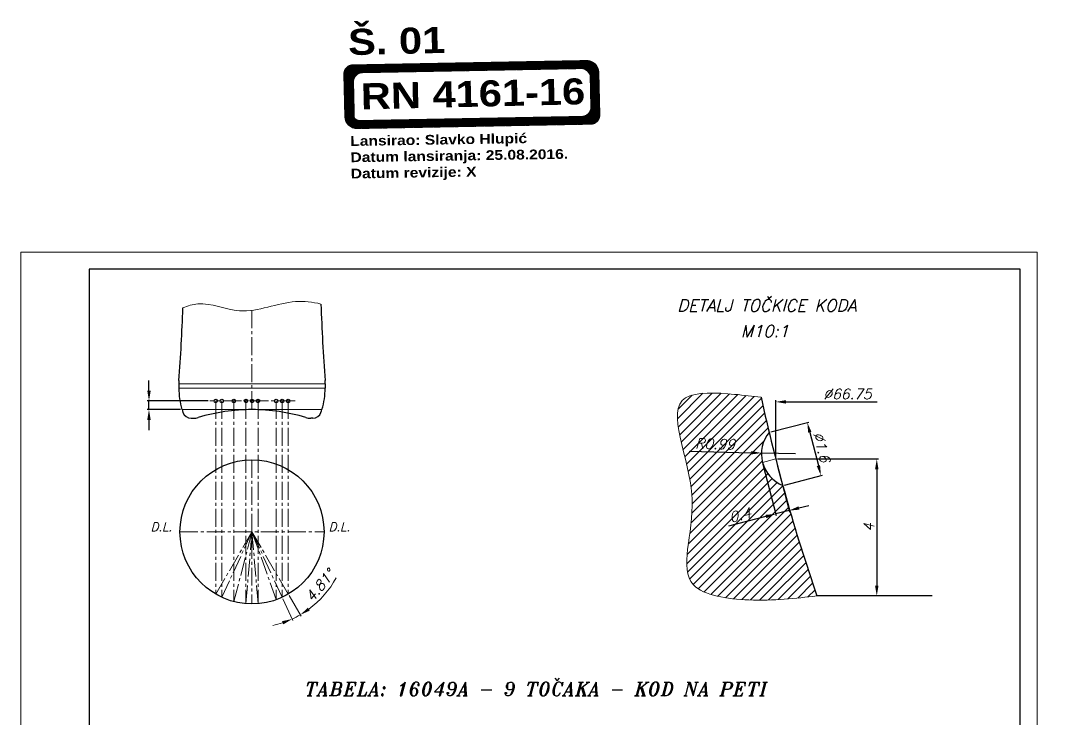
# Model space of a CAD drawing. Extents: x 62 to 621, y 19 to 507.
# Drawn here: x 62.2 to 364.8, y 302.9 to 506.5 of the extents above; entities that cross this region are included whole.
import ezdxf

# ---------------------------------------------------------------- set-up
doc = ezdxf.new("R2010")
doc.units = 0
doc.header["$LTSCALE"] = 7
doc.header["$MEASUREMENT"] = 0
doc.linetypes.add('CENTER2', pattern=[1.125, 0.75, -0.125, 0.125, -0.125])
doc.layers.get('0').update_dxf_attribs({"linetype": 'CONTINUOUS', "lineweight": 15})
for name, color, linetype, lineweight in [('1', 1, 'CENTER2', 15), ('3', 3, 'CONTINUOUS', 30), ('8', 252, 'CONTINUOUS', 15)]:
    doc.layers.add(name, color=color, linetype=linetype, lineweight=lineweight)
doc.styles.add('NEW', font='italict.shx', dxfattribs={"height": 3})
doc.styles.get("Standard").update_dxf_attribs({"font": 'isocp.shx', "height": 3})
doc.dimstyles.get("Standard").update_dxf_attribs({"dimtxt": 3, "dimasz": 3, "dimexe": 0.5, "dimexo": 0.5, "dimgap": 0.8, "dimtad": 1, "dimdsep": 46, "dimtxsty": 'NEW', "dimcen": 0.09, "dimazin": 2, "dimtfac": 1, "dimtmove": 0, "dimatfit": 3, "dimfxl": 1, "dimtolj": 1, "dimtzin": 0, "dimarcsym": 0})
pattern_1 = [(44.99999999999999, (151.1320125947904, 470.5673363568167), (-0.04939140866588034, 0.04939140866588036), [])]

# ---------------------------------------------------------------- blocks, each defined once
blk = doc.blocks.new('*D4')
at = {"color": 0, "lineweight": -2, "transparency": 16777216}
for p, q in [((99.69528641609884, 398.4979491953467), (99.69528641609884, 401.4979491953467)), ((117.0099054597768, 395.4979491953467), (99.19528641609884, 395.4979491953467)), ((99.69528641609884, 392.9779491953468), (99.69528641609884, 395.4979491953467)), ((108.8738316780092, 392.9779491953468), (99.19528641609884, 392.9779491953468)), ((99.69528641609884, 389.9779491953468), (99.69528641609884, 386.9779491953468))]:
    blk.add_line(p, q, dxfattribs=at)
at = {"color": 0, "transparency": 16777216}
for points in [[(99.19528641609884, 398.4979491953467), (100.1952864160988, 398.4979491953467), (99.69528641609884, 395.4979491953467)], [(99.19528641609884, 389.9779491953468), (100.1952864160988, 389.9779491953468), (99.69528641609884, 392.9779491953468)]]:
    blk.add_solid(points, dxfattribs=at)
blk = doc.blocks.new('*D8')
at = {"color": 0, "lineweight": -2, "transparency": 16777216}
for p, q in [((281.3874074792339, 386.4556533028357), (292.5410906201313, 389.3280540114023)), ((292.8050655794964, 386.2981501811087), (295.2989864370551, 376.614124223057)), ((285.377680851328, 370.9612117699526), (296.5313639922254, 373.8336124785192))]:
    blk.add_line(p, q, dxfattribs=at)
at = {"color": 0, "transparency": 16777216}
for points in [[(293.289266877399, 386.4228462239866), (292.3208642815937, 386.1734541382307), (292.0568893222287, 389.2033579685244)], [(294.8147851391524, 376.4894281801791), (295.7831877349577, 376.7388202659349), (296.0471626943228, 373.7089164356412)]]:
    blk.add_solid(points, dxfattribs=at)
at = {"color": 0, "transparency": 16777216, "insert": (296.2793519786278, 382.0297389993214), "char_height": 3, "attachment_point": 5, "rotation": 284.44154187891144, "style": 'NEW'}
blk.add_mtext('\\A1;%%c1.6', dxfattribs=at)
blk = doc.blocks.new('*D9')
at = {"color": 0, "lineweight": -2, "transparency": 16777216}
for p, q in [((279.0899759322967, 377.0866560648354), (282.9704445621411, 362.0185921257122)), ((282.9635863155174, 378.0842244078592), (286.8440549453618, 363.016160468736)), ((286.7193589024838, 363.5003617666385), (282.8457485192631, 362.5027934236148)), ((289.6245666898995, 364.2485380239064), (292.5297744773152, 364.9967142811743)), ((279.9405407318474, 361.7546171663469), (268.9837570764512, 358.9329238532224))]:
    blk.add_line(p, q, dxfattribs=at)
at = {"color": 0, "transparency": 16777216}
for points in [[(289.4998706470215, 364.732739321809), (289.7492627327775, 363.7643367260038), (286.7193589024838, 363.5003617666385)], [(280.0652367747254, 361.2704158684443), (279.8158446889694, 362.2388184642495), (282.8457485192631, 362.5027934236148)]]:
    blk.add_solid(points, dxfattribs=at)
at = {"color": 0, "transparency": 16777216, "insert": (272.4359432132028, 362.1970083515027), "char_height": 3, "attachment_point": 5, "rotation": 14.441541878915325, "style": 'NEW'}
blk.add_mtext('\\A1;0.4', dxfattribs=at)
blk = doc.blocks.new('*D10')
at = {"color": 0, "lineweight": -2, "transparency": 16777216}
for p, q in [((257.4916086283591, 380.864602764879), (275.6566761374916, 380.3838338856965)), ((288.5619243387463, 380.0422749176294), (278.6556259621125, 380.3044616650768))]:
    blk.add_line(p, q, dxfattribs=at)
at = {"color": 0, "transparency": 16777216}
blk.add_solid([(275.643447434055, 379.8840089149264), (275.6699048409282, 380.8836588564666), (278.6556259621125, 380.3044616650768)], dxfattribs=at)
at = {"color": 0, "transparency": 16777216, "insert": (265.1355195064233, 382.9630993011403), "char_height": 3, "attachment_point": 5, "rotation": 358.4839253402537, "style": 'NEW'}
blk.add_mtext('\\A1;R0.99', dxfattribs=at)
blk = doc.blocks.new('*D11')
at = {"color": 0, "lineweight": -2, "transparency": 16777216}
for p, q in [((283.3388902726393, 378.5684257057617), (312.851988749726, 378.5684257057617)), ((312.351988749726, 375.5684257057617), (312.351988749726, 341.568425705762)), ((312.4256015456987, 338.568425705762), (311.851988749726, 338.568425705762))]:
    blk.add_line(p, q, dxfattribs=at)
at = {"color": 0, "transparency": 16777216}
for points in [[(312.851988749726, 375.5684257057617), (311.851988749726, 375.5684257057617), (312.351988749726, 378.5684257057617)], [(311.851988749726, 341.568425705762), (312.851988749726, 341.568425705762), (312.351988749726, 338.568425705762)]]:
    blk.add_solid(points, dxfattribs=at)
at = {"color": 0, "transparency": 16777216, "insert": (310.051988749726, 358.5684257057619), "char_height": 3, "attachment_point": 5, "rotation": 90, "style": 'NEW'}
blk.add_mtext('\\A1;4', dxfattribs=at)
blk = doc.blocks.new('*D12')
at = {"color": 0, "lineweight": -2, "transparency": 16777216}
for p, q in [((282.8388902726393, 379.0684257057617), (282.8388902726393, 395.7298130028148)), ((285.8388902726393, 395.2298130028148), (312.5037685887613, 395.2298130028148))]:
    blk.add_line(p, q, dxfattribs=at)
at = {"color": 0, "transparency": 16777216}
blk.add_solid([(285.8388902726393, 395.7298130028148), (285.8388902726393, 394.7298130028148), (282.8388902726393, 395.2298130028148)], dxfattribs=at)
at = {"color": 0, "transparency": 16777216, "insert": (303.7751971601898, 397.5298130028148), "char_height": 3, "attachment_point": 5, "style": 'NEW'}
blk.add_mtext('\\A1;%%C66.75', dxfattribs=at)

msp = doc.modelspace()

# ---------------------------------------------------------------- hatches: boundary and pattern name
h = msp.add_hatch()
h.set_pattern_fill('ANSI31', color=1, scale=0.005500000000000001, style=0)
h.set_pattern_definition([(44.99999999999999, (151.1320125947904, 470.5673363568167), (-0.01234785216647009, 0.01234785216647009), [])])
h.paths.add_polyline_path([(228.0372059737753, 477.0670461332228, 0.4152272909085675), (230.627017382721, 479.7652500244743), (230.3482122766193, 492.3079506204933, 0.3387966220832992), (228.3413569040504, 494.8123958747499, 0.05237955893617512), (227.6097069855886, 494.8874191296135, 0.004071071184910579), (227.552390487372, 494.8868102408421), (159.2509640103406, 493.6049855539902, 0.4152272909085482), (156.661152601395, 490.9067816627387), (156.9375808262537, 478.4710106355531, 0.004071071186564327), (156.9393211820352, 478.4137173298785, 0.05237955893629244), (157.0442631956883, 477.6857562967692, 0.3387966220832981), (159.6288423442877, 475.7832145383306)])
h.paths.add_polyline_path([(228.8330931082412, 481.2718543126131, -0.4152272909085611), (226.2432816992956, 478.5736504213615), (161.5742819981079, 477.3599961162224, -0.1882834384446549), (159.7727764057161, 478.0246377343568, -0.2086819143750188), (158.8853973613168, 479.9408626446115), (158.6750394598924, 489.4043054504677, -0.4152272909085675), (161.2648508688381, 492.1025093417193), (225.9338505700257, 493.3161636468584, -0.4132005599722737), (228.6227352068167, 490.7352971184694), (228.639847007986, 489.9654826709287)], flags=16)
h = msp.add_hatch()
h.set_pattern_fill('ANSI31', scale=0.02200000000000001, style=0)
h.set_pattern_definition(pattern_1)
h.paths.add_polyline_path([(159.6288423442877, 475.7832145383306, -0.3387966220832981), (157.0442631956883, 477.6857562967692, 0.3486047978890864), (160.5227603419751, 475.0298552643677), (228.8241868190064, 476.3116799512195, 0.4152272909085675), (231.4139982279521, 479.009883842471), (231.1375700030934, 491.4456548696567, 0.3486047978891119), (228.3413569040504, 494.8123958747499, -0.3387966220832863), (230.3482122766193, 492.3079506204933), (230.6270173827211, 479.7652500244743, -0.4152272909085545), (228.0372059737753, 477.0670461332228)])
h = msp.add_hatch()
h.set_pattern_fill('ANSI31', scale=0.02200000000000001, style=0)
h.set_pattern_definition(pattern_1)
h.paths.add_polyline_path([(228.6227352068167, 490.7352971184694, 0.4132005599722421), (225.9338505700257, 493.3161636468584), (161.2648508688381, 492.1025093417193, 0.4152272909085545), (158.6750394598924, 489.4043054504677), (158.8853973613168, 479.9408626446115, 0.2086819143749644), (159.7727764057161, 478.0246377343568, -0.09285073132652465), (159.6893715996003, 478.4210088814943), (159.4620203051234, 488.6489392684645, -0.4152272909085198), (162.0518317140691, 491.347143159716), (225.950962371195, 492.5463491993178, -0.4132005599722516), (228.639847007986, 489.9654826709287)])
at = {"layer": '8'}
h = msp.add_hatch(dxfattribs=at)
h.set_pattern_fill('ANSI31', color=256, scale=15)
h.set_pattern_definition([(45, (17.15696641453829, -0.4514991161720445), (-1.325825214724776, 1.325825214724777), [])])
edge = h.paths.add_edge_path()
edge.add_arc((288.5619243387501, 380.0422749176278), 9.909767374536603, 140.6100956698695, 248.2729880879537, ccw=False)
edge.add_arc((787.6357328553396, 508.5684257057734), 521.2675438596444, 192.4015072750648, 193.5621772664581, ccw=False)
edge.add_spline(control_points=[(278.5311180010477, 396.6204761241509), (276.0529865374679, 396.9007831333251), (269.0155035259751, 397.6968086243282), (246.7340143390942, 399.0475806871165), (264.1647863585554, 367.9829741584579), (251.3146389397574, 340.0688461068036), (277.072366240558, 336.5273295093281), (288.5977427256668, 337.8492353537446), (294.8681889956991, 338.5684257057618)], knot_values=[0, 0, 0, 0, 7.787549475231602, 22.115350996727, 51.64375056309602, 76.78243377007738, 93.50697341774887, 113.4635328694567, 113.4635328694567, 113.4635328694567, 113.4635328694567], degree=3, periodic=0)
edge.add_arc((787.6357328553394, 508.5684257057732), 521.2675438596445, 195.3209064913666, 199.0339353309607, ccw=False)
h.paths.add_polyline_path([(269.0197076019538, 358.9938135873003), (276.9744432103539, 361.0423914345814), (275.852178824452, 365.4002031157049), (267.897443216052, 363.3516252684238)], flags=24)
h.paths.add_polyline_path([(257.5429139957798, 380.9132623916122), (272.6090666861373, 380.5145114737369), (272.728125017067, 385.0129362106683), (257.6619723267095, 385.4116871285436)], flags=24)

# ---------------------------------------------------------------- linework, layer by layer
at = {"color": 7}
for p, q in [((159.2509640103406, 493.6049855539902), (227.552390487372, 494.8868102408421)), ((161.2648508688381, 492.1025093417193), (225.9338505700257, 493.3161636468584)), ((156.661152601395, 490.9067816627387), (156.9375808262536, 478.4710106355531)), ((162.0518317140691, 491.347143159716), (225.950962371195, 492.5463491993178)), ((228.6227352068167, 490.7352971184694), (228.8330931082412, 481.2718543126131)), ((230.3482122766193, 492.3079506204933), (230.627017382721, 479.7652500244743)), ((231.1375700030934, 491.4456548696567), (231.4139982279521, 479.009883842471)), ((158.6750394598924, 489.4043054504677), (158.8853973613168, 479.9408626446115)), ((159.4620203051234, 488.6489392684645), (159.6893715996003, 478.4210088814943)), ((161.5742819981079, 477.3599961162224), (226.2432816992956, 478.5736504213615)), ((159.6288423442877, 475.7832145383306), (228.0372059737753, 477.0670461332228)), ((160.5227603419751, 475.0298552643677), (228.8241868190064, 476.3116799512195))]:
    msp.add_line(p, q, dxfattribs=at)
for p, q in [((62.21581011634623, 438.9575609409422), (62.21581011634623, 18.95756094094224)), ((359.2158101163462, 438.9575609409422), (62.21581011634623, 438.9575609409422)), ((359.2158101163462, 18.95756094094224), (359.2158101163462, 438.9575609409422)), ((138.8248625163326, 337.7226972132978), (141.7519718521362, 331.3825265980935)), ((140.6307786839972, 338.6623961488829), (144.1433098869615, 332.6268467089519))]:
    msp.add_line(p, q)
for centre, radius, start, end in [((159.3005006242634, 490.9654503441699), 2.640000000000001, 91.075153592692, 181.2733880985398), ((225.9833871839484, 490.6766284370382), 2.640000000000001, 1.273388098539794, 91.075153592692), ((227.6184393059356, 491.3674299610817), 3.52, 1.273388098540366, 91.07515359269262), ((227.708864253751, 492.249281939062), 2.640000000000001, 1.273388098540653, 91.07515359269199), ((161.3143874827608, 489.462974131899), 2.640000000000001, 91.075153592692, 181.2733880985398), ((162.1013683279918, 488.7076079498956), 2.640000000000001, 91.07515359269199, 181.2733880985398), ((226.0004989851177, 489.9068139894975), 2.640000000000001, 1.273388098539794, 91.075153592692), ((226.1937450853729, 481.2131856311819), 2.640000000000001, 271.0751535926919, 1.273388098539794), ((160.4567115234115, 478.549235544128), 3.52, 181.2733880985392, 271.0751535926926), ((159.579305730365, 478.422749748151), 2.640000000000001, 181.2733880985407, 271.0751535926919), ((161.5247453841853, 479.9995313260426), 2.640000000000001, 181.2733880985398, 271.075153592692), ((160.7890999424621, 478.4454541654239), 1.1, 181.2733880985383, 202.4923696695387), ((227.9876693598526, 479.7065813430431), 2.640000000000001, 271.0751535926919, 1.273388098539794), ((228.7746502050837, 478.9512151610398), 2.640000000000001, 271.075153592692, 1.273388098539794)]:
    msp.add_arc(centre, radius, start, end, dxfattribs=at)
for start, end in [(306.3345162219272, 331.4694631027224), (294.7816719430294, 300.1982807166778), (282.5092009325306, 288.64543643778)]:
    msp.add_arc((129.7952816780092, 357.2809290833873), 28.02524655827423, start, end)
msp.add_open_spline([(109.6098479077642, 422.657942061469), (111.0417428010444, 423.2857466876626), (116.3290986353855, 424.9137089886081), (127.6343959618245, 419.4403005986457), (139.5985684356346, 425.369694488966), (147.4738073537125, 424.3749359608565), (149.940314835648, 423.8006376864935)], degree=3, knots=[8.983172859077092, 8.983172859077092, 8.983172859077092, 8.983172859077092, 16.39338327201558, 36.00412539220769, 62.32618214977148, 74.34488790985651, 74.34488790985651, 74.34488790985651, 74.34488790985651])
msp.add_spline([(278.5311180010477, 396.6204761241509), (270.7862211598846, 397.4344169997187), (256.494373792346, 396.4200229626965), (258.373396847073, 366.9514693281703), (258.8070180530723, 341.8165262005109), (274.9444628492084, 337.4241348383719), (294.8681889956991, 338.5684257057618)], degree=3)
for points in [[(146.6744667483466, 334.2865247335334), (146.1259341900992, 335.1226539296165), (143.8918128809735, 333.0589916568329)], [(138.5702725112038, 331.1911052982753), (138.9402390586085, 330.2620602219731), (141.5423910138128, 331.8364824023384)]]:
    msp.add_solid(points)
at = {"layer": '1'}
for p, q in [((129.7952816780092, 421.9732320793733), (129.7952816780092, 392.9779491953468)), ((142.4448768391312, 395.4979491953468), (117.5099054597768, 395.4979491953467)), ((119.2112816780093, 395.4979491953468), (119.2112816780093, 339.0945410967639)), ((120.9752816780093, 395.4979491953468), (120.9752816780093, 338.1766530175428)), ((124.5032816780093, 395.4979491953468), (124.5032816780093, 336.9152594405791)), ((128.0312816780093, 395.4979491953468), (128.0312816780093, 336.312999571869)), ((131.5592816780092, 395.4979491953468), (131.5592816780092, 336.312999571869)), ((136.8512816780092, 395.4979491953468), (136.8512816780092, 337.4572405265117)), ((138.6152816780092, 395.4979491953468), (138.6152816780092, 338.1766530175428)), ((140.3792816780092, 395.4979491953468), (140.3792816780092, 339.0945410967639)), ((129.7952816780093, 378.3229290833873), (129.7952816780093, 336.2389290833873)), ((282.8388902726393, 378.5684257057617), (278.9652798894186, 377.5708573627369)), ((108.7532816780093, 357.2809290833873), (150.8372816780093, 357.2809290833873)), ((129.7952816780093, 357.2809290833873), (119.2112816780093, 339.0945410967639)), ((129.7952816780093, 357.2809290833873), (120.9752816780093, 338.1766530175428)), ((129.7952816780093, 357.2809290833873), (124.5032816780093, 336.9152594405791)), ((129.7952816780093, 357.2809290833873), (128.0312816780093, 336.312999571869)), ((129.7952816780093, 357.2809290833873), (140.3792816780092, 339.0945410967639)), ((129.7952816780093, 357.2809290833873), (138.6152816780092, 338.1766530175428)), ((129.7952816780093, 357.2809290833873), (136.8512816780092, 337.4572405265117)), ((129.7952816780093, 357.2809290833873), (131.5592816780092, 336.312999571869))]:
    msp.add_line(p, q, dxfattribs=at)
at = {"layer": '3'}
for p, q in [((82.21581011634623, 433.9575609409422), (82.21581011634623, 23.95756094094224)), ((354.2158101163462, 433.9575609409422), (82.21581011634623, 433.9575609409423)), ((354.2158101163462, 23.95756094094224), (354.2158101163462, 433.9575609409422)), ((108.4225316780092, 400.5379491953468), (108.4225316780092, 399.2779491953468)), ((151.1680316780092, 400.5379491953468), (151.1680316780092, 399.2779491953468)), ((109.3738316780092, 392.9779491953468), (109.3423316780092, 392.9779491953468)), ((112.0187091189695, 390.4579491953468), (112.6487091189695, 390.4579491953468)), ((147.5718542370489, 390.4579491953468), (146.9418542370489, 390.4579491953468)), ((150.2167316780091, 392.9779491953468), (150.2482316780091, 392.9779491953468)), ((328.586613106657, 338.5684257057624), (294.8681889956994, 338.5684257057617))]:
    msp.add_line(p, q, dxfattribs=at)
for centre, radius in [((119.2112816780093, 395.4979491953468), 0.504), ((120.9752816780093, 395.4979491953468), 0.504), ((124.5032816780093, 395.4979491953468), 0.504), ((128.0312816780093, 395.4979491953468), 0.504), ((129.7952816780092, 395.4979491953468), 0.504), ((131.5592816780092, 395.4979491953468), 0.504), ((136.8512816780092, 395.4979491953468), 0.504), ((138.6152816780092, 395.4979491953468), 0.504), ((140.3792816780092, 395.4979491953468), 0.504), ((129.7952816780093, 357.2809290833873), 21.042)]:
    msp.add_circle(centre, radius, dxfattribs=at)
for centre, radius, start, end in [((737.6665316780097, 444.0079491953468), 588.0735000000006, 181.9691783899499, 184.1500527228346), ((-478.0759683219914, 444.0079491953468), 588.0735000000006, 355.8499472771654, 357.9194196265516), ((121.0225316780092, 400.5379491953468), 12.6, 175.8499472771654, 180), ((138.5680316780091, 400.5379491953468), 12.6, 0, 4.150052722834614), ((130.4577741437621, 399.2779491953468), 22.03524246575289, 180, 196.6129903693611), ((129.1327892122563, 399.2779491953468), 22.03524246575289, 343.3870096306389, 0), ((787.63573285534, 508.5684257057708), 521.2675438596443, 192.4015072750645, 199.0339353309619), ((130.5046740653822, 399.2779491953468), 22.05, 196.6015495990199, 198.8190633689874), ((112.0187091189695, 392.9779491953468), 2.52, 198.8190633689874, 270), ((112.6487091189695, 395.4979491953468), 5.04, 270, 286.7216013309149), ((129.7952816780092, 338.423633615503), 54.55431557984375, 90, 106.7216013309149), ((129.7952816780092, 338.423633615503), 54.55431557984375, 73.27839866908508, 90), ((146.9418542370489, 395.4979491953468), 5.04, 253.2783986690851, 270), ((147.5718542370489, 392.9779491953468), 2.52, 270, 341.1809366310125), ((129.0858892906361, 399.2779491953468), 22.05, 341.1809366310125, 343.3984504009802), ((288.5619243387461, 380.0422749176294), 9.90976737453659, 140.6100956698442, 248.2729880879803)]:
    msp.add_arc(centre, radius, start, end, dxfattribs=at)
at = {"layer": '8'}
for p, q in [((129.7952816780092, 400.5379491953468), (108.4225316780092, 400.5379491953468)), ((129.7952816780092, 400.5379491953468), (151.1680316780092, 400.5379491953468)), ((129.7952816780092, 399.2779491953468), (108.4225316780092, 399.2779491953468)), ((129.7952816780092, 399.2779491953468), (151.1680316780092, 399.2779491953468)), ((109.3738316780092, 392.9779491953468), (129.7952816780093, 392.9779491953468)), ((150.2167316780094, 392.9779491953468), (129.7952816780093, 392.9779491953468))]:
    msp.add_line(p, q, dxfattribs=at)

# ---------------------------------------------------------------- texts
at = {"style": 'NEW'}
for s, height, p in [('DETALJ TOČKICE KODA', 3.5, (254.0477822676032, 421.6119075138504)), ('M10:1', 3.5, (272.5803758825638, 414.1097366549488)), ('D.L.', 2.52, (100.1861463619937, 357.447878430089)), ('D.L.', 2.52, (152.203662303054, 357.447878430089)), ('TABELA: 16049A - 9 TOČAKA - KOD NA PETI', 4, (145.189532527525, 309.3983034720532))]:
    msp.add_text(s, height=height, dxfattribs=at).set_placement(p)
msp.add_text('4.81°', height=3, rotation=50.09213255709094, dxfattribs=at).set_placement((147.455550466641, 336.578350075761))
at = {"color": 1, "attachment_point": 1}
for s, insert, char_height, width, rotation in [('{\\fArial Black|b1|i0|c238|p34;Š. 01}', (157.7837190544629, 504.0680603952502), 7.603200000000001, 76.0857315552467, 1.337499590927213), ('{\\fArial Black|b1|i0|c0|p34;RN \\fArial Black|b1|i0|c238|p34;4161-16}', (161.5123214097428, 488.2170293899278), 7.603200000000001, 76.0857315552467, 1.337499590927213), ('{\\fArial Black|b1|i0|c238|p34;Lansirao: Slavko Hlupić^JDatum lansiranja: 25.08.2016.\\PDatum revizije: X}', (158.4764233175717, 472.8030938127631), 2.851200000000001, 75.52171222784983, 0.9172992752142497)]:
    msp.add_mtext(s, dxfattribs=dict(at, insert=insert, char_height=char_height, width=width, rotation=rotation))

# ---------------------------------------------------------------- dimensions: what is measured, and where the dimension line sits
dim = msp.add_linear_dim(base=(99.69528641609884, 395.4979491953467), p1=(109.3738316780092, 392.9779491953468), p2=(117.5099054597768, 395.4979491953467), angle=90, text=' ', dimstyle='Standard')
dim.commit()
dim.dimension.update_dxf_attribs({"geometry": '*D4', "text_midpoint": (99.69528641609878, 394.2379491953467)})
dim = msp.add_linear_dim(base=(621.3181889956991, 395.2298130028148), p1=(282.8388902726393, 378.5684257057617), p2=(621.3181889956992, 338.568425705768), text='%%C66.75', dimstyle='Standard', override={"dimlfac": 0.2, "dimpost": '%%C<>', "dimse2": 1, "dimsd2": 1})
dim.commit()
dim.dimension.update_dxf_attribs({"geometry": '*D12', "text_midpoint": (303.7751971601898, 395.2298130028148), "dimtype": 160})
for p1, p2, distance, override, picture, middle in [((280.9032061813313, 386.3309572599578), (284.8934795534253, 370.8365157270746), 11.5176097102704, {"dimdec": 1, "dimlfac": 0.1, "dimpost": '%%c<>'}, '*D8', (296.2793519786278, 382.0297389993214)), ((282.8388902726394, 378.5684257057617), (278.9652798894188, 377.570857362738), 15.559710397713452, {"dimlfac": 0.1}, '*D9', (272.4359432132028, 362.1970083515027))]:
    dim = msp.add_aligned_dim(p1=p1, p2=p2, distance=distance, dimstyle='Standard', override=override)
    dim.commit()
    dim.dimension.update_dxf_attribs({"geometry": picture, "text_midpoint": middle})
dim = msp.add_radius_dim(center=(288.5619243387463, 380.0422749176294), mpoint=(278.6556259621125, 380.3044616650768), dimstyle='Standard', override={"dimlfac": 0.1})
dim.commit()
dim.dimension.update_dxf_attribs({"geometry": '*D10', "text_midpoint": (265.1355195064233, 382.9630993011403)})
dim = msp.add_linear_dim(base=(312.351988749726, 338.568425705762), p1=(282.8388902726393, 378.5684257057617), p2=(312.9256015456987, 338.568425705762), angle=90, dimstyle='Standard', override={"dimdec": 1, "dimlfac": 0.1})
dim.commit()
dim.dimension.update_dxf_attribs({"geometry": '*D11', "text_midpoint": (310.051988749726, 358.5684257057619)})

doc.saveas('drawing.dxf')
